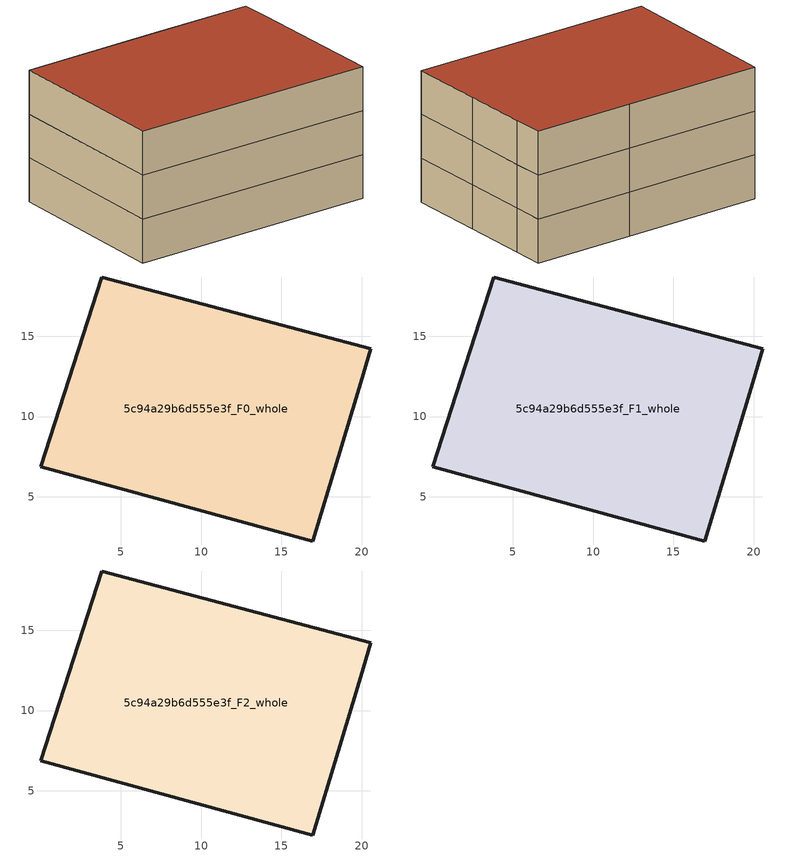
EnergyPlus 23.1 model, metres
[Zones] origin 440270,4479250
5c94a29b6d555e3f_F0_whole
 floor ground (EU_floor_Construction): 20.56,14.22 19.95,12.11 18.54,7.46 16.96,2.24 0.01,6.86 3.8,18.7 13.52,16.1 z0
 wall outside (EU_wall_Construction): 16.96,2.24 18.54,7.46 19.95,12.11 20.56,14.22 13.52,16.1 3.8,18.7 0.01,6.86 16.96,2.24 z0:3
5c94a29b6d555e3f_F1_whole
 floor to 5c94a29b6d555e3f_F0_whole (EU_floor_Construction): 20.56,14.22 19.95,12.11 18.54,7.46 16.96,2.24 0.01,6.86 3.8,18.7 13.52,16.1 z3
 wall outside (EU_wall_Construction): 16.96,2.24 18.54,7.46 19.95,12.11 20.56,14.22 13.52,16.1 3.8,18.7 0.01,6.86 16.96,2.24 z3:6
5c94a29b6d555e3f_F2_whole
 floor to 5c94a29b6d555e3f_F1_whole (EU_floor_Construction): 20.56,14.22 19.95,12.11 18.54,7.46 16.96,2.24 0.01,6.86 3.8,18.7 13.52,16.1 z6
 wall outside (EU_wall_Construction): 16.96,2.24 18.54,7.46 19.95,12.11 20.56,14.22 13.52,16.1 3.8,18.7 0.01,6.86 16.96,2.24 z6:9
 roof outside (EU_roof_Construction): 16.96,2.24 18.54,7.46 19.95,12.11 20.56,14.22 13.52,16.1 3.8,18.7 0.01,6.86 z9
[Building]
EU S2 Campaign: North Axis=0; Terrain=City; Solar Distribution=FullExterior
[Site:Location]
Madrid: Latitude=40.5; Longitude=-3.5; Time Zone=1; Elevation=609
[SizingPeriod:WeatherFileDays]
AnnualSizingPeriod: Begin Month=1; Begin Day of Month=1; End Month=12; End Day of Month=31; Day of Week for Start Day=Monday; Use Weather File Daylight Saving Period=No; Use Weather File Rain and Snow Indicators=No
[MATERIAL]
EU_InternalMass_Material: Roughness=MediumRough; Thickness=0.1; Conductivity=1; Density=1800; Specific Heat=900; Thermal Absorptance=0.9; Solar Absorptance=0.7; Visible Absorptance=0.7
[MATERIAL:NOMASS] Roughness=MediumRough; Thermal Absorptance=0.9; Solar Absorptance=0.7; Visible Absorptance=0.7
Name | Thermal Resistance
EU_wall_NoMass | 1.60022
EU_roof_NoMass | 1.57597
EU_floor_NoMass | 0.470652
[CONSTRUCTION]
EU_wall_Construction: EU_wall_NoMass
EU_roof_Construction: EU_roof_NoMass
EU_floor_Construction: EU_floor_NoMass
EU_InternalMass_Construction: EU_InternalMass_Material
[ZONE] Type=1; Multiplier=1; Ceiling Height=autocalculate; Floor Area=autocalculate; Part of Total Floor Area=Yes
Name | Volume
5c94a29b6d555e3f_F0_whole | 653.035
5c94a29b6d555e3f_F1_whole; 5c94a29b6d555e3f_F2_whole | 653.034
[INTERNALMASS] Construction=EU_InternalMass_Construction; Surface Area=217.678
Name | Zone or ZoneList
5c94a29b6d555e3f_F0_whole_EU_InternalMass | 5c94a29b6d555e3f_F0_whole
5c94a29b6d555e3f_F1_whole_EU_InternalMass | 5c94a29b6d555e3f_F1_whole
5c94a29b6d555e3f_F2_whole_EU_InternalMass | 5c94a29b6d555e3f_F2_whole
[OTHEREQUIPMENT] Fuel Type=Electricity; Design Level Calculation Method=Watts/Area; Power per Zone Floor Area=1; Fraction Latent=0; Fraction Radiant=0; Fraction Lost=0; Carbon Dioxide Generation Rate=0; EndUse Subcategory=EU_Step8_InternalGains
Name | Zone or ZoneList or Space or SpaceList | Schedule
EU_Step8_InternalGain_5c94a29b6d555e3f_F0_whole_f000 | 5c94a29b6d555e3f_F0_whole | EU_Step8_GainSchedule_5c94a29b6d555e3f_F0_whole_f000
EU_Step8_InternalGain_5c94a29b6d555e3f_F1_whole_f000 | 5c94a29b6d555e3f_F1_whole | EU_Step8_GainSchedule_5c94a29b6d555e3f_F1_whole_f000
EU_Step8_InternalGain_5c94a29b6d555e3f_F2_whole_f000 | 5c94a29b6d555e3f_F2_whole | EU_Step8_GainSchedule_5c94a29b6d555e3f_F2_whole_f000
[ZONEVENTILATION:DESIGNFLOWRATE] Schedule=EU_AlwaysOn; Design Flow Rate Calculation Method=AirChanges/Hour; Air Changes per Hour=0.480704; Ventilation Type=Natural; Fan Pressure Rise=0; Fan Total Efficiency=1; Constant Term Coefficient=1; Temperature Term Coefficient=0; Velocity Term Coefficient=0; Velocity Squared Term Coefficient=0; Minimum Indoor Temperature=-100; Maximum Indoor Temperature=100; Delta Temperature=-100; Minimum Outdoor Temperature=-100; Maximum Outdoor Temperature=100; Maximum Wind Speed=40
Name | Zone or ZoneList or Space or SpaceList
EU_ConstantAir_5c94a29b6d555e3f_F0_whole | 5c94a29b6d555e3f_F0_whole
EU_ConstantAir_5c94a29b6d555e3f_F1_whole | 5c94a29b6d555e3f_F1_whole
EU_ConstantAir_5c94a29b6d555e3f_F2_whole | 5c94a29b6d555e3f_F2_whole
[HVACTEMPLATE:THERMOSTAT] Constant Heating Setpoint=20; Constant Cooling Setpoint=50
EU_HeatOnly_5c94a29b6d555e3f_F0_whole; EU_HeatOnly_5c94a29b6d555e3f_F1_whole; EU_HeatOnly_5c94a29b6d555e3f_F2_whole
[HVACTEMPLATE:ZONE:IDEALLOADSAIRSYSTEM] System Availability Schedule=EU_AlwaysOn; Maximum Heating Supply Air Temperature=50; Minimum Cooling Supply Air Temperature=13; Maximum Heating Supply Air Humidity Ratio=0.0156; Minimum Cooling Supply Air Humidity Ratio=0.0077; Heating Limit=NoLimit; Cooling Limit=NoLimit; Heating Availability Schedule=EU_AlwaysOn; Cooling Availability Schedule=EU_CoolingOff; Dehumidification Control Type=ConstantSensibleHeatRatio; Cooling Sensible Heat Ratio=0.7; Dehumidification Setpoint=60; Humidification Control Type=None; Humidification Setpoint=30; Outdoor Air Method=None; Outdoor Air Flow Rate per Person=0.00944; Outdoor Air Flow Rate per Zone Floor Area=0; Outdoor Air Flow Rate per Zone=0; Demand Controlled Ventilation Type=None; Outdoor Air Economizer Type=NoEconomizer; Heat Recovery Type=None; Sensible Heat Recovery Effectiveness=0.7; Latent Heat Recovery Effectiveness=0.65
Name | Template Thermostat
5c94a29b6d555e3f_F0_whole | EU_HeatOnly_5c94a29b6d555e3f_F0_whole
5c94a29b6d555e3f_F1_whole | EU_HeatOnly_5c94a29b6d555e3f_F1_whole
5c94a29b6d555e3f_F2_whole | EU_HeatOnly_5c94a29b6d555e3f_F2_whole
[SIZING:ZONE] Zone Cooling Design Supply Air Temperature Input Method=SupplyAirTemperature; Zone Cooling Design Supply Air Temperature=13; Zone Heating Design Supply Air Temperature Input Method=SupplyAirTemperature; Zone Heating Design Supply Air Temperature=50; Zone Cooling Design Supply Air Humidity Ratio=0.008; Zone Heating Design Supply Air Humidity Ratio=0.008; Cooling Design Air Flow Method=DesignDay; Cooling Design Air Flow Rate=0; Cooling Minimum Air Flow per Zone Floor Area=0.000762; Cooling Minimum Air Flow=0; Cooling Minimum Air Flow Fraction=0.2; Heating Design Air Flow Method=DesignDay; Heating Design Air Flow Rate=0; Heating Maximum Air Flow per Zone Floor Area=0.002032; Heating Maximum Air Flow=0.141576; Heating Maximum Air Flow Fraction=0.3; Account for Dedicated Outdoor Air System=No; Dedicated Outdoor Air System Control Strategy=NeutralSupplyAir; Dedicated Outdoor Air Low Setpoint Temperature for Design=autosize; Dedicated Outdoor Air High Setpoint Temperature for Design=autosize; Zone Load Sizing Method=Sensible Load Only No Latent Load; Zone Latent Cooling Design Supply Air Humidity Ratio Input Method=HumidityRatioDifference; Zone Cooling Design Supply Air Humidity Ratio Difference=0.005; Zone Latent Heating Design Supply Air Humidity Ratio Input Method=HumidityRatioDifference; Zone Humidification Design Supply Air Humidity Ratio Difference=0.005
5c94a29b6d555e3f_F0_whole; 5c94a29b6d555e3f_F1_whole; 5c94a29b6d555e3f_F2_whole
[SCHEDULE:CONSTANT]
Name | Hourly Value
EU_AlwaysOn | 1
EU_CoolingOff | 0
[SCHEDULE:FILE] Column Number=1; Rows to Skip at Top=0; Number of Hours of Data=8760; Column Separator=Comma; Interpolate to Timestep=No; Minutes per Item=60; Adjust Schedule for Daylight Savings=Yes
Name | File
EU_Step8_GainSchedule_5c94a29b6d555e3f_F0_whole_f000 | C:\Users\o_iseri\Desktop\OpenUBEM\openubem\outputs\eu_evidence\EU-11\ES-MAD-BERRUGUETE\idfs\5c94a29b6d555e3f\5c94a29b6d555e3f_F0_whole_f000_gain.csv
EU_Step8_GainSchedule_5c94a29b6d555e3f_F1_whole_f000 | C:\Users\o_iseri\Desktop\OpenUBEM\openubem\outputs\eu_evidence\EU-11\ES-MAD-BERRUGUETE\idfs\5c94a29b6d555e3f\5c94a29b6d555e3f_F1_whole_f000_gain.csv
EU_Step8_GainSchedule_5c94a29b6d555e3f_F2_whole_f000 | C:\Users\o_iseri\Desktop\OpenUBEM\openubem\outputs\eu_evidence\EU-11\ES-MAD-BERRUGUETE\idfs\5c94a29b6d555e3f\5c94a29b6d555e3f_F2_whole_f000_gain.csv
